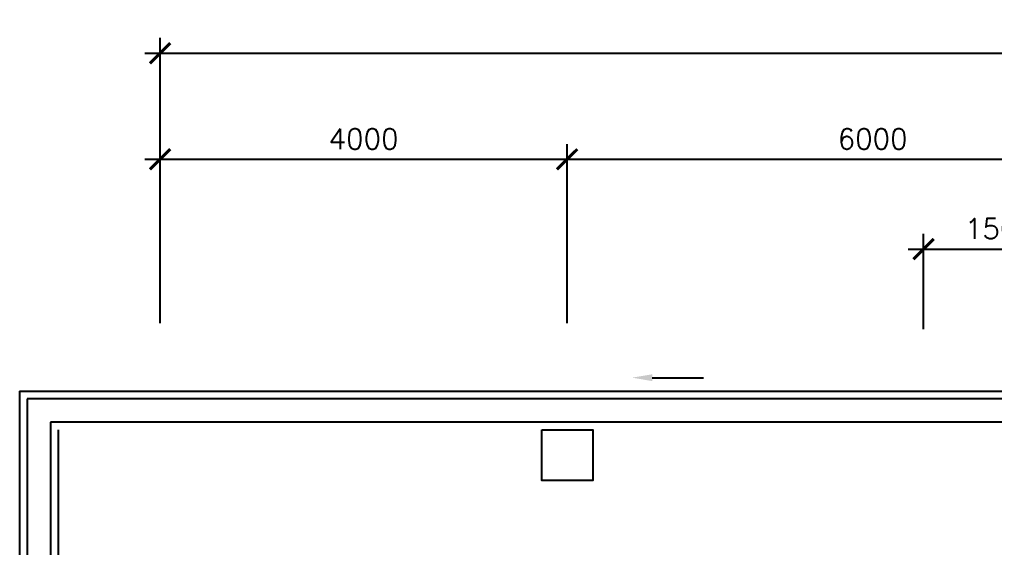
# Model space of a CAD drawing. Header units: feet. Extents: x 1463649 to 2957709, y -1501070 to -681589.
# Drawn here: x 1463837 to 1473424, y -765842 to -760641 of the extents above; entities that cross this region are included whole.
import ezdxf

# ---------------------------------------------------------------- set-up
doc = ezdxf.new("R2010")
doc.units = ezdxf.units.FT
doc.header["$LTSCALE"] = 13
doc.header["$MEASUREMENT"] = 0
doc.layers.get('0').update_dxf_attribs({"linetype": 'CONTINUOUS'})
for name, color, linetype in [('COL', 3, 'CONTINUOUS'), ('DIM', 7, 'CONTINUOUS'), ('DRAIN', 1, 'CONTINUOUS')]:
    doc.layers.add(name, color=color, linetype=linetype)
doc.styles.add('ROMANS', font='romans')
doc.styles.get("Standard").update_dxf_attribs({"font": 'ROMANS.SHX'})
doc.dimstyles.new('STANDARD$0', dxfattribs={"dimscale": 0, "dimtxt": 8, "dimasz": 6, "dimexe": 1, "dimexo": 1, "dimgap": 3, "dimtad": 1, "dimdec": 0, "dimlfac": -1, "dimrnd": 1, "dimzin": 0, "dimdsep": 46, "dimtxsty": 'Standard', "dimcen": 0, "dimclrd": 5, "dimclre": 250, "dimadec": 0, "dimazin": 0, "dimtfac": 1, "dimtdec": 4, "dimtofl": 0, "dimtmove": 0, "dimatfit": 3, "dimfxl": 1, "dimtolj": 1, "dimtzin": 0, "dimarcsym": 0})

# ---------------------------------------------------------------- blocks, each defined once
blk = doc.blocks.new('_ARCHTICK')
at = {"color": 0, "linetype": 'ByBlock', "const_width": 0.15}
blk.add_lwpolyline([(-0.5, -0.5), (0.5, 0.5)], dxfattribs=at)
blk = doc.blocks.new('*D88')
at = {"layer": 'DIM', "color": 7, "lineweight": -2, "transparency": 16777216}
for p, q in [((1465217.2, -763626.1), (1465217.2, -761865.1)), ((1469217.2, -763626.1), (1469217.2, -761865.1)), ((1465067.2, -762015.1), (1469367.2, -762015.1))]:
    blk.add_line(p, q, dxfattribs=at)
at = {"layer": 'DIM', "color": 7, "lineweight": -2, "transparency": 16777216, "xscale": 200, "yscale": 200, "zscale": 200, "rotation": 180}
blk.add_blockref('_ARCHTICK', (1465217.2, -762015.1), dxfattribs=at)
at = {"layer": 'DIM', "color": 7, "lineweight": -2, "transparency": 16777216, "xscale": 200, "yscale": 200, "zscale": 200}
blk.add_blockref('_ARCHTICK', (1469217.2, -762015.1), dxfattribs=at)
at = {"layer": 'DIM', "color": 7, "transparency": 16777216, "insert": (1467217.2, -761815.1), "char_height": 200, "attachment_point": 5, "style": 'ROMANS'}
blk.add_mtext('\\A1;4000', dxfattribs=at)
blk = doc.blocks.new('*D89')
at = {"layer": 'DIM', "color": 7, "lineweight": -2, "transparency": 16777216}
for p, q in [((1469217.2, -763626.1), (1469217.2, -761865.1)), ((1475217.2, -763626.1), (1475217.2, -761865.1)), ((1469067.2, -762015.1), (1475367.2, -762015.1))]:
    blk.add_line(p, q, dxfattribs=at)
at = {"layer": 'DIM', "color": 7, "lineweight": -2, "transparency": 16777216, "xscale": 200, "yscale": 200, "zscale": 200, "rotation": 180}
blk.add_blockref('_ARCHTICK', (1469217.2, -762015.1), dxfattribs=at)
at = {"layer": 'DIM', "color": 7, "lineweight": -2, "transparency": 16777216, "xscale": 200, "yscale": 200, "zscale": 200}
blk.add_blockref('_ARCHTICK', (1475217.2, -762015.1), dxfattribs=at)
at = {"layer": 'DIM', "color": 7, "transparency": 16777216, "insert": (1472217.2, -761815.1), "char_height": 200, "attachment_point": 5, "style": 'ROMANS'}
blk.add_mtext('\\A1;6000', dxfattribs=at)
blk = doc.blocks.new('*D103')
at = {"layer": 'DIM', "color": 7, "lineweight": -2, "transparency": 16777216}
for p, q in [((1465217.2, -763560.3), (1465217.2, -760822.1)), ((1540217.2, -763560.3), (1540217.2, -760822.1)), ((1465067.2, -760972.1), (1540367.2, -760972.1))]:
    blk.add_line(p, q, dxfattribs=at)
at = {"layer": 'DIM', "color": 7, "lineweight": -2, "transparency": 16777216, "xscale": 200, "yscale": 200, "zscale": 200, "rotation": 180}
blk.add_blockref('_ARCHTICK', (1465217.2, -760972.1), dxfattribs=at)
at = {"layer": 'DIM', "color": 7, "lineweight": -2, "transparency": 16777216, "xscale": 200, "yscale": 200, "zscale": 200}
blk.add_blockref('_ARCHTICK', (1540217.2, -760972.1), dxfattribs=at)
at = {"layer": 'DIM', "color": 7, "transparency": 16777216, "insert": (1502717.2, -760772.1), "char_height": 200, "attachment_point": 5, "style": 'ROMANS'}
blk.add_mtext('\\A1;75000', dxfattribs=at)
blk = doc.blocks.new('*D107')
at = {"layer": 'DIM', "color": 7, "lineweight": -2, "transparency": 16777216}
for p, q in [((1472717.2, -763684.1), (1472717.2, -762748.1)), ((1474217.2, -763684.1), (1474217.2, -762748.1)), ((1472567.2, -762898.1), (1474367.2, -762898.1))]:
    blk.add_line(p, q, dxfattribs=at)
at = {"layer": 'DIM', "color": 7, "lineweight": -2, "transparency": 16777216, "xscale": 200, "yscale": 200, "zscale": 200, "rotation": 180}
blk.add_blockref('_ARCHTICK', (1472717.2, -762898.1), dxfattribs=at)
at = {"layer": 'DIM', "color": 7, "lineweight": -2, "transparency": 16777216, "xscale": 200, "yscale": 200, "zscale": 200}
blk.add_blockref('_ARCHTICK', (1474217.2, -762898.1), dxfattribs=at)
at = {"layer": 'DIM', "color": 7, "transparency": 16777216, "insert": (1473467.2, -762698.1), "char_height": 200, "attachment_point": 5, "style": 'ROMANS'}
blk.add_mtext('\\A1;1500', dxfattribs=at)

msp = doc.modelspace()

# ---------------------------------------------------------------- linework, layer by layer
at = {"layer": 'COL', "color": 0}
msp.add_lwpolyline([(1468967.2, -764674.1), (1469467.2, -764674.1), (1469467.2, -765174.1), (1468967.2, -765174.1)], close=True, dxfattribs=at)
at = {"layer": 'DRAIN', "color": 0}
for p, q in [((1463837.2, -764294.1), (1463837.2, -774824.1)), ((1463837.2, -764294.1), (1494967.2, -764294.1)), ((1463912.2, -764369.1), (1463912.2, -774899.1)), ((1494967.2, -764369.1), (1463912.2, -764369.1)), ((1464142.2, -764599.1), (1464142.2, -775129.1)), ((1494967.2, -764599.1), (1464142.2, -764599.1)), ((1464217.2, -764674.1), (1464217.2, -775204.1))]:
    msp.add_line(p, q, dxfattribs=at)
msp.add_lwpolyline([(1470053.1, -764162.7), (1470556.7, -764162.7)], dxfattribs=at)
msp.add_solid([(1470053.1, -764129.4), (1469853.1, -764162.7), (1470053.1, -764196.1)], dxfattribs=at)

# ---------------------------------------------------------------- dimensions: what is measured, and where the dimension line sits
at = {"layer": 'DIM', "color": 0}
for p1, p2, distance, picture, middle in [((1465217.2, -763710.3), (1540217.2, -763710.3), 2738.2, '*D103', (1502717.2, -760772.1)), ((1465217.2, -763776.1), (1469217.2, -763776.1), 1761, '*D88', (1467217.2, -761815.1)), ((1469217.2, -763776.1), (1475217.2, -763776.1), 1761, '*D89', (1472217.2, -761815.1)), ((1472717.2, -763834.1), (1474217.2, -763834.1), 936, '*D107', (1473467.2, -762698.1))]:
    dim = msp.add_aligned_dim(p1=p1, p2=p2, distance=distance, dimstyle='STANDARD$0', override={"dimscale": 100, "dimtxt": 2, "dimasz": 2, "dimexe": 1.5, "dimexo": 1.5, "dimgap": 1, "dimtxsty": 'ROMANS', "dimblk": 'ARCHTICK', "dimdle": 1.5, "dimclrd": 7, "dimclre": 7, "dimclrt": 7, "dimtdec": 0, "dimtmove": 2}, dxfattribs=at)
    dim.commit()
    dim.dimension.update_dxf_attribs({"geometry": picture, "text_midpoint": middle})

doc.saveas('drawing.dxf')
